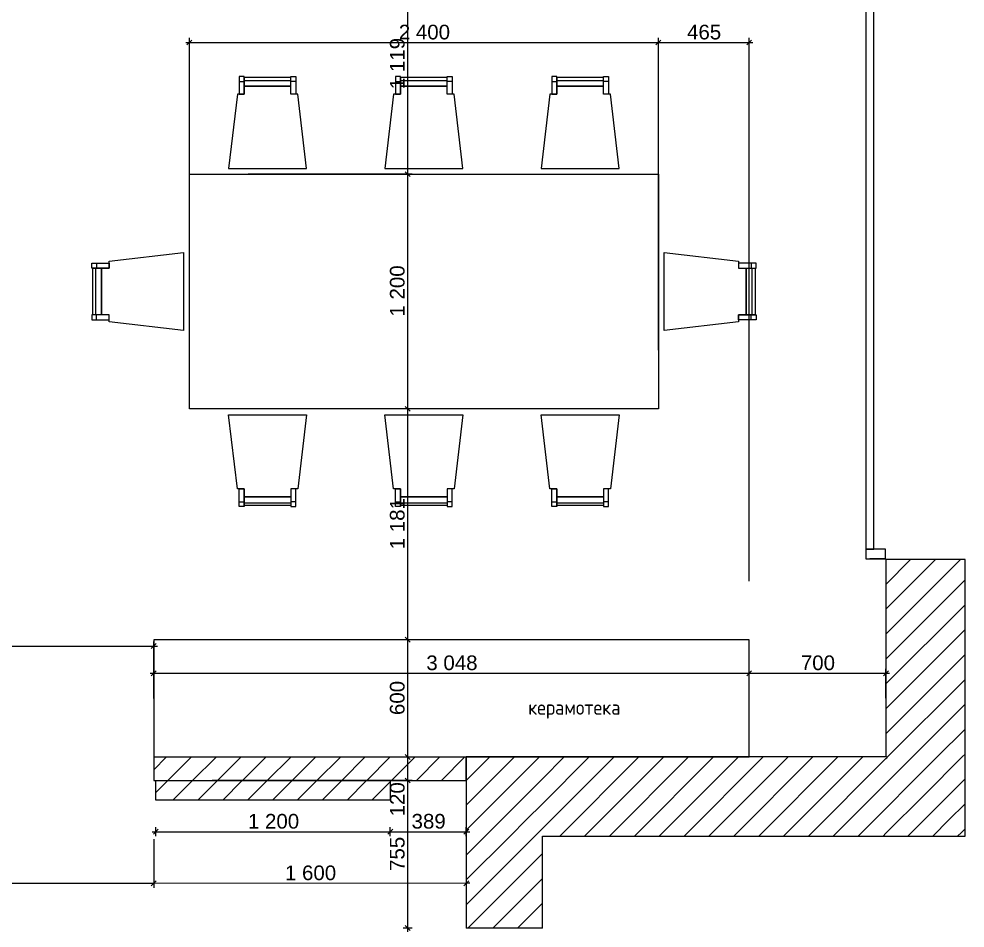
# Model space of a CAD drawing. Header units: millimetres. Extents: x 2336463 to 2579121, y 595385 to 778077.
# Drawn here: x 2408431 to 2413274, y 711370 to 716020 of the extents above; entities that cross this region are included whole.
import ezdxf

# ---------------------------------------------------------------- set-up
doc = ezdxf.new("R2010")
doc.units = ezdxf.units.MM
doc.header["$MEASUREMENT"] = 0
for name, color, linetype in [('+возводимые стены', 7, 'Continuous'), ('1 Планировка', 7, 'Continuous'), ('1 Планировка размеры', 7, 'Continuous'), ('сит план', 7, 'Continuous')]:
    doc.layers.add(name, color=color, linetype=linetype)
for name, color, linetype, lineweight in [('+возводимые стены_Ном._пера__1', 7, 'Continuous', 13), ('+возводимые стены_Ном._пера__101', 252, 'Continuous', 5), ('1 Планировка_Ном._пера__1', 7, 'Continuous', 13), ('Двери ARCHICAD_Ном._пера__1', 7, 'Continuous', 13), ('сит план_Ном._пера__1', 7, 'Continuous', 13)]:
    doc.layers.add(name, color=color, linetype=linetype, lineweight=lineweight)
for name, color, linetype, lineweight, true_color in [('+возводимые стены_Ном._пера__169', 7, 'Continuous', 5, 0x68b353), ('+возводимые стены_Ном._пера__242', 7, 'Continuous', 13, 0x1b55b5), ('+размер планировка_Ном._пера__242', 7, 'Continuous', 13, 0x1b55b5), ('1 Планировка размеры_Ном._пера__242', 7, 'Continuous', 13, 0x1b55b5), ('Интерьер - Мебель_Ном._пера__62', 7, 'Continuous', 25, 0xaaaaaa), ('сит план_Ном._пера__87', 7, 'Continuous', 20, 0x6a6a6a)]:
    doc.layers.add(name, color=color, linetype=linetype, lineweight=lineweight, true_color=true_color)
doc.styles.add('СГЕНЕРИР_СТИЛЬ_1', font='arial.ttf')
doc.styles.add('СГЕНЕРИР_СТИЛЬ_4', font='isocp.shx')
doc.dimstyles.new('СГЕНЕРИР_СТИЛЬ__1', dxfattribs={"dimtxt": 75, "dimasz": 23.75, "dimexe": 0.18, "dimexo": 300, "dimgap": 0, "dimtad": 1, "dimtih": 1, "dimtoh": 1, "dimdec": 0, "dimzin": 0, "dimdsep": 46, "dimtxsty": 'СГЕНЕРИР_СТИЛЬ_1', "dimblk": 'ARROWHEAD_6', "dimblk1": 'ARROWHEAD_6', "dimblk2": 'ARROWHEAD_6', "dimcen": 0.09, "dimclrd": 256, "dimclre": 256, "dimclrt": 256, "dimazin": 0, "dimtfac": 1, "dimtdec": 4, "dimtmove": 0, "dimatfit": 3, "dimfxl": 0, "dimtolj": 1, "dimtzin": 0, "dimarcsym": 0})
doc.dimstyles.new('СГЕНЕРИР_СТИЛЬ__2', dxfattribs={"dimtxt": 75, "dimasz": 23.75, "dimexe": 0.18, "dimexo": 300, "dimgap": 0, "dimtad": 1, "dimdec": 0, "dimzin": 0, "dimdsep": 46, "dimtxsty": 'СГЕНЕРИР_СТИЛЬ_1', "dimblk": 'ARROWHEAD_6', "dimblk1": 'ARROWHEAD_6', "dimblk2": 'ARROWHEAD_6', "dimcen": 0.09, "dimclrd": 256, "dimclre": 256, "dimclrt": 256, "dimazin": 0, "dimtfac": 1, "dimtdec": 4, "dimtmove": 0, "dimatfit": 3, "dimfxl": 0, "dimtolj": 1, "dimtzin": 0, "dimarcsym": 0})
pattern_1 = [(45, (2086872.015, 585813.69), (-63.639609, 63.639609), [])]

# ---------------------------------------------------------------- blocks, each defined once
blk = doc.blocks.new('Перекрытие_184', base_point=(2409121, 712844.9))
at = {"layer": '1 Планировка_Ном._пера__1', "color": 7, "linetype": 'Continuous', "lineweight": 13, "flags": 128}
blk.add_lwpolyline([(2409121, 712844.9), (2409121, 712245.3), (2412168.6, 712245.3), (2412168.6, 712844.9)], close=True, dxfattribs=at)
blk = doc.blocks.new('Стена_994', base_point=(2411111, 711370.1))
at = {"layer": 'сит план_Ном._пера__87', "linetype": 'Continuous', "lineweight": 20, "true_color": 0x6a6a6a}
h = blk.add_hatch(dxfattribs=at)
h.set_pattern_fill('Блоки_Бетонные_Эффективные', color=251, style=0, pattern_type=2)
h.set_pattern_definition(pattern_1)
h.paths.add_polyline_path([(2410721, 711840.1), (2410721, 711370.1), (2411111, 711370.1), (2411111, 711840.1)])
at = {"layer": 'сит план_Ном._пера__1', "color": 7, "linetype": 'Continuous', "lineweight": 13, "flags": 128}
for points in [[(2410721, 711840.1), (2410721, 711370.1)], [(2411111, 711370.1), (2411111, 711840.1)], [(2411111, 711370.1), (2410721, 711370.1)]]:
    blk.add_lwpolyline(points, dxfattribs=at)
blk = doc.blocks.new('Стена_995', base_point=(2411111, 711840.1))
at = {"layer": 'сит план_Ном._пера__87', "linetype": 'Continuous', "lineweight": 20, "true_color": 0x6a6a6a}
h = blk.add_hatch(dxfattribs=at)
h.set_pattern_fill('Блоки_Бетонные_Эффективные', color=251, style=0, pattern_type=2)
h.set_pattern_definition(pattern_1)
h.paths.add_polyline_path([(2410721, 711840.1), (2411111, 711840.1), (2410721, 712245.1)])
h = blk.add_hatch(dxfattribs=at)
h.set_pattern_fill('Блоки_Бетонные_Эффективные', color=251, style=0, pattern_type=2)
h.set_pattern_definition(pattern_1)
h.paths.add_polyline_path([(2410721, 712245.1), (2411111, 711840.1), (2411111, 712245.1)])
h = blk.add_hatch(dxfattribs=at)
h.set_pattern_fill('Блоки_Бетонные_Эффективные', color=251, style=0, pattern_type=2)
h.set_pattern_definition(pattern_1)
h.paths.add_polyline_path([(2412869, 712245.1), (2411111, 712245.1), (2411111, 711840.1), (2412869, 711840.1)])
h = blk.add_hatch(dxfattribs=at)
h.set_pattern_fill('Блоки_Бетонные_Эффективные', color=251, style=0, pattern_type=2)
h.set_pattern_definition(pattern_1)
h.paths.add_polyline_path([(2412869, 712245.1), (2413274, 711840.1), (2413274, 712245.1)])
h = blk.add_hatch(dxfattribs=at)
h.set_pattern_fill('Блоки_Бетонные_Эффективные', color=251, style=0, pattern_type=2)
h.set_pattern_definition(pattern_1)
h.paths.add_polyline_path([(2412869, 711840.1), (2413274, 711840.1), (2412869, 712245.1)])
at = {"layer": 'сит план_Ном._пера__1', "color": 7, "linetype": 'Continuous', "lineweight": 13, "flags": 128}
for points in [[(2410721, 712245.1), (2410721, 711840.1)], [(2412869, 712245.1), (2410721, 712245.1)], [(2413274, 711840.1), (2413274, 712245.1)], [(2411111, 711840.1), (2413274, 711840.1)]]:
    blk.add_lwpolyline(points, dxfattribs=at)
blk = doc.blocks.new('Стена_996', base_point=(2413274, 711840.1))
at = {"layer": 'сит план_Ном._пера__87', "linetype": 'Continuous', "lineweight": 20, "true_color": 0x6a6a6a}
h = blk.add_hatch(dxfattribs=at)
h.set_pattern_fill('Блоки_Бетонные_Эффективные', color=251, style=0, pattern_type=2)
h.set_pattern_definition(pattern_1)
h.paths.add_polyline_path([(2413274, 712245.1), (2413274, 713254.3), (2412869, 713254.3), (2412869, 712245.1)])
at = {"layer": 'сит план_Ном._пера__1', "color": 7, "linetype": 'Continuous', "lineweight": 13, "flags": 128}
for points in [[(2413274, 713254.3), (2412869, 713254.3)], [(2412869, 713254.3), (2412869, 712245.1)], [(2413274, 712245.1), (2413274, 713254.3)]]:
    blk.add_lwpolyline(points, dxfattribs=at)
blk = doc.blocks.new('Ворота Гаражные Раздвижные Вертикальные 25_2')
at = {"layer": 'Двери ARCHICAD_Ном._пера__1', "color": 7, "linetype": 'Continuous', "lineweight": 13}
for p, q in [((-1707.5, 0), (-1757.5, 0)), ((-1757.5, 0), (-1757.5, -100)), ((1707.5, 0), (-1707.5, 0)), ((-1707.5, 0), (-1707.5, -40)), ((-1707.5, -100), (-1707.5, 0)), ((1707.5, -40), (1707.5, 0)), ((1757.5, 0), (1707.5, 0)), ((1707.5, 0), (1707.5, -100)), ((1757.5, -100), (1757.5, 0)), ((-1757.5, -100), (-1757.5, -20)), ((-1757.5, -100), (-1757.5, -20)), ((-1707.5, -40), (1707.5, -40)), ((1757.5, -100), (1757.5, -20)), ((1757.5, -100), (1757.5, -20)), ((-1757.5, -100), (-1707.5, -100)), ((1707.5, -100), (1757.5, -100))]:
    blk.add_line(p, q, dxfattribs=at)
blk = doc.blocks.new('Стена_997', base_point=(2412866.4, 713257.9))
at = {"layer": 'сит план_Ном._пера__1', "color": 7, "linetype": 'Continuous', "lineweight": 13}
for p, q in [((2412866.4, 716772.9), (2412786.4, 716772.9)), ((2412866.4, 713257.9), (2412786.4, 713257.9))]:
    blk.add_line(p, q, dxfattribs=at)
at = {"layer": 'Двери ARCHICAD_Ном._пера__1', "color": 7, "linetype": 'Continuous', "lineweight": 13, "zscale": 1000, "rotation": 90}
blk.add_blockref('Ворота Гаражные Раздвижные Вертикальные 25_2', (2412766.4, 715015.4), dxfattribs=at)
blk = doc.blocks.new('Стена_999', base_point=(2410721, 712245.1))
at = {"layer": '+возводимые стены_Ном._пера__169', "linetype": 'Continuous', "lineweight": 5, "true_color": 0x68b353}
h = blk.add_hatch(dxfattribs=at)
h.set_pattern_fill('Блоки_Бетонные_Эффективные', color=85, style=0, pattern_type=2)
h.set_pattern_definition(pattern_1)
h.paths.add_polyline_path([(2410721, 712245.1), (2409121, 712244.7), (2409121, 712124.7), (2410721, 712125.1)])
at = {"layer": '+возводимые стены_Ном._пера__101', "color": 252, "linetype": 'Continuous', "lineweight": 5, "flags": 128}
for points in [[(2410721, 712245.1), (2409121, 712244.7)], [(2409121, 712244.7), (2409121, 712124.7)], [(2410721, 712125.1), (2410721, 712245.1)], [(2409121, 712124.7), (2410721, 712125.1)]]:
    blk.add_lwpolyline(points, dxfattribs=at)
blk = doc.blocks.new('Обеденная Группа с Прямоугольным Столом 25')
at = {"layer": 'Интерьер - Мебель_Ном._пера__62', "color": 253, "linetype": 'Continuous', "lineweight": 25, "true_color": 0xaaaaaa}
for p, q in [((-944.7, 1075), (-919.7, 1075)), ((-919.7, 1080), (-680.3, 1080)), ((-655.3, 1075), (-680.3, 1075)), ((-144.7, 1075), (-119.7, 1075)), ((-119.7, 1080), (119.7, 1080)), ((144.7, 1075), (119.7, 1075)), ((655.3, 1075), (680.3, 1075)), ((680.3, 1080), (919.7, 1080)), ((944.7, 1075), (919.7, 1075)), ((-1680, -119.7), (-1680, 119.7)), ((-1675, 144.7), (-1675, 119.7)), ((1675, 144.7), (1675, 119.7)), ((1680, 119.7), (1680, -119.7)), ((-1675, -144.7), (-1675, -119.7)), ((1675, -144.7), (1675, -119.7)), ((-944.7, -1075), (-919.7, -1075)), ((-919.7, -1080), (-680.3, -1080)), ((-655.3, -1075), (-680.3, -1075)), ((-144.7, -1075), (-119.7, -1075)), ((-119.7, -1080), (119.7, -1080)), ((144.7, -1075), (119.7, -1075)), ((655.3, -1075), (680.3, -1075)), ((680.3, -1080), (919.7, -1080)), ((944.7, -1075), (919.7, -1075))]:
    blk.add_line(p, q, dxfattribs=at)
at = {"layer": 'Интерьер - Мебель_Ном._пера__62', "color": 253, "linetype": 'Continuous', "lineweight": 25, "true_color": 0xaaaaaa, "flags": 128}
for points in [[(-944.7, 1010), (-919.7, 1010), (-919.7, 1100), (-944.7, 1100)], [(-919.7, 1050), (-680.3, 1050), (-680.3, 1095), (-919.7, 1095)], [(-655.3, 1010), (-680.3, 1010), (-680.3, 1100), (-655.3, 1100)], [(-144.7, 1010), (-119.7, 1010), (-119.7, 1100), (-144.7, 1100)], [(-119.7, 1050), (119.7, 1050), (119.7, 1095), (-119.7, 1095)], [(144.7, 1010), (119.7, 1010), (119.7, 1100), (144.7, 1100)], [(655.3, 1010), (680.3, 1010), (680.3, 1100), (655.3, 1100)], [(680.3, 1050), (919.7, 1050), (919.7, 1095), (680.3, 1095)], [(944.7, 1010), (919.7, 1010), (919.7, 1100), (944.7, 1100)], [(-1000, 630), (-600, 630), (-645.2, 1010), (-680.3, 1010), (-680.3, 1050), (-919.7, 1050), (-919.7, 1010), (-954.8, 1010)], [(-200, 630), (200, 630), (154.8, 1010), (119.7, 1010), (119.7, 1050), (-119.7, 1050), (-119.7, 1010), (-154.8, 1010)], [(600, 630), (1000, 630), (954.8, 1010), (919.7, 1010), (919.7, 1050), (680.3, 1050), (680.3, 1010), (645.2, 1010)], [(-1200, -600), (1200, -600), (1200, 600), (-1200, 600)], [(-1230, -200), (-1230, 200), (-1610, 154.8), (-1610, 119.7), (-1650, 119.7), (-1650, -119.7), (-1610, -119.7), (-1610, -154.8)], [(1230, 200), (1230, -200), (1610, -154.8), (1610, -119.7), (1650, -119.7), (1650, 119.7), (1610, 119.7), (1610, 154.8)], [(-1610, 144.7), (-1610, 119.7), (-1700, 119.7), (-1700, 144.7)], [(-1650, -119.7), (-1650, 119.7), (-1695, 119.7), (-1695, -119.7)], [(1610, 144.7), (1610, 119.7), (1700, 119.7), (1700, 144.7)], [(1650, 119.7), (1650, -119.7), (1695, -119.7), (1695, 119.7)], [(-1610, -144.7), (-1610, -119.7), (-1700, -119.7), (-1700, -144.7)], [(1610, -144.7), (1610, -119.7), (1700, -119.7), (1700, -144.7)], [(-1000, -630), (-600, -630), (-645.2, -1010), (-680.3, -1010), (-680.3, -1050), (-919.7, -1050), (-919.7, -1010), (-954.8, -1010)], [(-200, -630), (200, -630), (154.8, -1010), (119.7, -1010), (119.7, -1050), (-119.7, -1050), (-119.7, -1010), (-154.8, -1010)], [(600, -630), (1000, -630), (954.8, -1010), (919.7, -1010), (919.7, -1050), (680.3, -1050), (680.3, -1010), (645.2, -1010)], [(-944.7, -1010), (-919.7, -1010), (-919.7, -1100), (-944.7, -1100)], [(-655.3, -1010), (-680.3, -1010), (-680.3, -1100), (-655.3, -1100)], [(-144.7, -1010), (-119.7, -1010), (-119.7, -1100), (-144.7, -1100)], [(144.7, -1010), (119.7, -1010), (119.7, -1100), (144.7, -1100)], [(655.3, -1010), (680.3, -1010), (680.3, -1100), (655.3, -1100)], [(944.7, -1010), (919.7, -1010), (919.7, -1100), (944.7, -1100)], [(-919.7, -1050), (-680.3, -1050), (-680.3, -1095), (-919.7, -1095)], [(-119.7, -1050), (119.7, -1050), (119.7, -1095), (-119.7, -1095)], [(680.3, -1050), (919.7, -1050), (919.7, -1095), (680.3, -1095)]]:
    blk.add_lwpolyline(points, close=True, dxfattribs=at)
blk = doc.blocks.new('*D3691', base_point=(2086872, 585813.7))
at = {"layer": '1 Планировка размеры_Ном._пера__242', "color": 152, "linetype": 'Continuous', "lineweight": 13, "true_color": 0x1b55b5}
for p, q in [((2409285.2, 715899.1), (2409304, 715899.1)), ((2409316.5, 715911.6), (2409291.5, 715886.6)), ((2409304, 714325.7), (2409304, 715922.5))]:
    blk.add_line(p, q, dxfattribs=at)
blk = doc.blocks.new('ARROWHEAD_6')
at = {"color": 0, "linetype": 'Continuous', "lineweight": 0}
for p, q in [((0, 0), (-1, 0)), ((-0.5, -0.5), (0.5, 0.5))]:
    blk.add_line(p, q, dxfattribs=at)
blk = doc.blocks.new('*D3692', base_point=(2086872, 585813.7))
at = {"layer": '1 Планировка размеры_Ном._пера__242', "color": 152, "linetype": 'Continuous', "lineweight": 13, "true_color": 0x1b55b5}
for p, q in [((2409316.5, 715911.6), (2409291.5, 715886.6)), ((2409304, 714325.7), (2409304, 715922.5)), ((2409304, 715899.1), (2411704, 715899.1)), ((2411716.5, 715911.6), (2411691.5, 715886.6)), ((2411704, 714325.7), (2411704, 715922.5))]:
    blk.add_line(p, q, dxfattribs=at)
at = {"layer": '1 Планировка размеры_Ном._пера__242', "color": 152, "lineweight": 13, "true_color": 0x1b55b5, "insert": (2410375.7, 715914.1), "char_height": 75, "attachment_point": 7, "style": 'СГЕНЕРИР_СТИЛЬ_1'}
blk.add_mtext('\\A1;{\\pql;\\fArial|b0|i0|c204|p38;2\xa0400}', dxfattribs=at)
blk = doc.blocks.new('*D3693', base_point=(2086872, 585813.7))
at = {"layer": '1 Планировка размеры_Ном._пера__242', "color": 152, "linetype": 'Continuous', "lineweight": 13, "true_color": 0x1b55b5}
for p, q in [((2411716.5, 715911.6), (2411691.5, 715886.6)), ((2411704, 714325.7), (2411704, 715922.5)), ((2411704, 715899.1), (2412168.6, 715899.1)), ((2412156.1, 715886.6), (2412181.1, 715911.6)), ((2412168.6, 713144.9), (2412168.6, 715922.5)), ((2412168.6, 715899.1), (2412187.3, 715899.1))]:
    blk.add_line(p, q, dxfattribs=at)
at = {"layer": '1 Планировка размеры_Ном._пера__242', "color": 152, "lineweight": 13, "true_color": 0x1b55b5, "insert": (2411850.9, 715914.1), "char_height": 75, "attachment_point": 7, "style": 'СГЕНЕРИР_СТИЛЬ_1'}
blk.add_mtext('\\A1;{\\pql;\\fArial|b0|i0|c204|p38;465}', dxfattribs=at)
blk = doc.blocks.new('*D3694', base_point=(2086872, 585813.7))
at = {"layer": '1 Планировка размеры_Ном._пера__242', "color": 152, "linetype": 'Continuous', "lineweight": 13, "true_color": 0x1b55b5}
for p, q in [((2410444.5, 712124.7), (2409421, 712124.7)), ((2410408.6, 712137.2), (2410433.6, 712112.2)), ((2410421.1, 711370.1), (2410421.1, 712124.7)), ((2410444.5, 711370.1), (2410397.6, 711370.1)), ((2410408.6, 711382.6), (2410433.6, 711357.6)), ((2410421.1, 711351.3), (2410421.1, 711370.1))]:
    blk.add_line(p, q, dxfattribs=at)
at = {"layer": '1 Планировка размеры_Ном._пера__242', "color": 152, "lineweight": 13, "true_color": 0x1b55b5, "char_height": 75, "attachment_point": 7, "rotation": 90, "style": 'СГЕНЕРИР_СТИЛЬ_1'}
for s, insert in [('\\A1;{\\pql;\\fArial|b0|i0|c204|p38;120}', (2410406.1, 711941.4)), ('\\A1;{\\pql;\\fArial|b0|i0|c204|p38;755}', (2410406.1, 711662))]:
    blk.add_mtext(s, dxfattribs=dict(at, insert=insert))
blk = doc.blocks.new('*D3695', base_point=(2086872, 585813.7))
at = {"layer": '1 Планировка размеры_Ном._пера__242', "color": 152, "linetype": 'Continuous', "lineweight": 13, "true_color": 0x1b55b5}
for p, q in [((2410408.6, 712257.2), (2410433.6, 712232.2)), ((2410444.5, 712244.7), (2409421, 712244.7)), ((2410421.1, 712124.7), (2410421.1, 712244.7)), ((2410444.5, 712124.7), (2409421, 712124.7)), ((2410408.6, 712137.2), (2410433.6, 712112.2))]:
    blk.add_line(p, q, dxfattribs=at)
blk = doc.blocks.new('*D3696', base_point=(2086872, 585813.7))
at = {"layer": '1 Планировка размеры_Ном._пера__242', "color": 152, "linetype": 'Continuous', "lineweight": 13, "true_color": 0x1b55b5}
for p, q in [((2410444.5, 712844.9), (2409421, 712844.9)), ((2410408.6, 712857.4), (2410433.6, 712832.4)), ((2410421.1, 712244.7), (2410421.1, 712844.9)), ((2410408.6, 712257.2), (2410433.6, 712232.2)), ((2410444.5, 712244.7), (2409421, 712244.7))]:
    blk.add_line(p, q, dxfattribs=at)
at = {"layer": '1 Планировка размеры_Ном._пера__242', "color": 152, "lineweight": 13, "true_color": 0x1b55b5, "insert": (2410406.1, 712459.4), "char_height": 75, "attachment_point": 7, "rotation": 90, "style": 'СГЕНЕРИР_СТИЛЬ_1'}
blk.add_mtext('\\A1;{\\pql;\\fArial|b0|i0|c204|p38;600}', dxfattribs=at)
blk = doc.blocks.new('*D3697', base_point=(2086872, 585813.7))
at = {"layer": '1 Планировка размеры_Ном._пера__242', "color": 152, "linetype": 'Continuous', "lineweight": 13, "true_color": 0x1b55b5}
for p, q in [((2411404, 714025.7), (2410397.6, 714025.7)), ((2410408.6, 714038.2), (2410433.6, 714013.2)), ((2410421.1, 712844.9), (2410421.1, 714025.7)), ((2410444.5, 712844.9), (2409421, 712844.9)), ((2410408.6, 712857.4), (2410433.6, 712832.4))]:
    blk.add_line(p, q, dxfattribs=at)
at = {"layer": '1 Планировка размеры_Ном._пера__242', "color": 152, "lineweight": 13, "true_color": 0x1b55b5, "insert": (2410406.1, 713307.1), "char_height": 75, "attachment_point": 7, "rotation": 90, "style": 'СГЕНЕРИР_СТИЛЬ_1'}
blk.add_mtext('\\A1;{\\pql;\\fArial|b0|i0|c204|p38;1\xa0181}', dxfattribs=at)
blk = doc.blocks.new('*D3698', base_point=(2086872, 585813.7))
at = {"layer": '1 Планировка размеры_Ном._пера__242', "color": 152, "linetype": 'Continuous', "lineweight": 13, "true_color": 0x1b55b5}
for p, q in [((2411404, 714025.7), (2410397.6, 714025.7)), ((2410408.6, 714038.2), (2410433.6, 714013.2))]:
    blk.add_line(p, q, dxfattribs=at)
blk = doc.blocks.new('*D3699', base_point=(2086872, 585813.7))
at = {"layer": '1 Планировка размеры_Ном._пера__242', "color": 152, "linetype": 'Continuous', "lineweight": 13, "true_color": 0x1b55b5}
for p, q in [((2410444.5, 715225.7), (2409604, 715225.7)), ((2410408.6, 715238.2), (2410433.6, 715213.2)), ((2410421.1, 714025.7), (2410421.1, 715225.7)), ((2411404, 714025.7), (2410397.6, 714025.7)), ((2410408.6, 714038.2), (2410433.6, 714013.2))]:
    blk.add_line(p, q, dxfattribs=at)
at = {"layer": '1 Планировка размеры_Ном._пера__242', "color": 152, "lineweight": 13, "true_color": 0x1b55b5, "insert": (2410406.1, 714497.4), "char_height": 75, "attachment_point": 7, "rotation": 90, "style": 'СГЕНЕРИР_СТИЛЬ_1'}
blk.add_mtext('\\A1;{\\pql;\\fArial|b0|i0|c204|p38;1\xa0200}', dxfattribs=at)
blk = doc.blocks.new('*D3700', base_point=(2086872, 585813.7))
at = {"layer": '1 Планировка размеры_Ном._пера__242', "color": 152, "linetype": 'Continuous', "lineweight": 13, "true_color": 0x1b55b5}
for p, q in [((2410444.5, 716344.2), (2410065.4, 716344.2)), ((2410408.6, 716356.7), (2410433.6, 716331.7)), ((2410421.1, 715225.7), (2410421.1, 716344.2)), ((2410444.5, 715225.7), (2409604, 715225.7)), ((2410408.6, 715238.2), (2410433.6, 715213.2))]:
    blk.add_line(p, q, dxfattribs=at)
at = {"layer": '1 Планировка размеры_Ном._пера__242', "color": 152, "lineweight": 13, "true_color": 0x1b55b5, "insert": (2410406.1, 715660.5), "char_height": 75, "attachment_point": 7, "rotation": 90, "style": 'СГЕНЕРИР_СТИЛЬ_1'}
blk.add_mtext('\\A1;{\\pql;\\fArial|b0|i0|c204|p38;1\xa0119}', dxfattribs=at)
blk = doc.blocks.new('*D3898', base_point=(2086872, 585813.7))
at = {"layer": '1 Планировка размеры_Ном._пера__242', "color": 152, "linetype": 'Continuous', "lineweight": 13, "true_color": 0x1b55b5}
for p, q in [((2409121, 712649.8), (2409121, 712696.7)), ((2412168.6, 712649.8), (2412168.6, 712696.7)), ((2409102.3, 712673.2), (2409121, 712673.2)), ((2409133.5, 712685.7), (2409108.5, 712660.7)), ((2409121, 712673.2), (2412168.6, 712673.2)), ((2412181.1, 712685.7), (2412156.1, 712660.7))]:
    blk.add_line(p, q, dxfattribs=at)
at = {"layer": '1 Планировка размеры_Ном._пера__242', "color": 152, "lineweight": 13, "true_color": 0x1b55b5, "insert": (2410516.5, 712688.2), "char_height": 75, "attachment_point": 7, "style": 'СГЕНЕРИР_СТИЛЬ_1'}
blk.add_mtext('\\A1;{\\pql;\\fArial|b0|i0|c204|p38;3\xa0048}', dxfattribs=at)
blk = doc.blocks.new('*D3899', base_point=(2086872, 585813.7))
at = {"layer": '1 Планировка размеры_Ном._пера__242', "color": 152, "linetype": 'Continuous', "lineweight": 13, "true_color": 0x1b55b5}
for p, q in [((2412168.6, 712649.8), (2412168.6, 712696.7)), ((2412869, 712545.1), (2412869, 712696.7)), ((2412181.1, 712685.7), (2412156.1, 712660.7)), ((2412168.6, 712673.2), (2412869, 712673.2)), ((2412856.5, 712660.7), (2412881.5, 712685.7)), ((2412869, 712673.2), (2412887.7, 712673.2))]:
    blk.add_line(p, q, dxfattribs=at)
at = {"layer": '1 Планировка размеры_Ном._пера__242', "color": 152, "lineweight": 13, "true_color": 0x1b55b5, "insert": (2412433.4, 712688.2), "char_height": 75, "attachment_point": 7, "style": 'СГЕНЕРИР_СТИЛЬ_1'}
blk.add_mtext('\\A1;{\\pql;\\fArial|b0|i0|c204|p38;700}', dxfattribs=at)
blk = doc.blocks.new('*D3900', base_point=(2086872, 585813.7))
at = {"layer": '1 Планировка размеры_Ном._пера__242', "color": 152, "linetype": 'Continuous', "lineweight": 13, "true_color": 0x1b55b5}
for p, q in [((2410721.1, 711825.1), (2410721.2, 711575.7)), ((2409108.7, 711586.2), (2409133.7, 711611.2)), ((2410721.2, 711599.1), (2409121.2, 711598.7)), ((2410708.7, 711586.6), (2410733.7, 711611.6)), ((2410739.9, 711599.1), (2410721.2, 711599.1))]:
    blk.add_line(p, q, dxfattribs=at)
at = {"layer": '1 Планировка размеры_Ном._пера__242', "color": 152, "lineweight": 13, "true_color": 0x1b55b5, "insert": (2409792.9, 711613.9), "char_height": 75, "attachment_point": 7, "rotation": 0.0157, "style": 'СГЕНЕРИР_СТИЛЬ_1'}
blk.add_mtext('\\A1;{\\pql;\\fArial|b0|i0|c204|p38;1\xa0600}', dxfattribs=at)
blk = doc.blocks.new('*D3901', base_point=(2086872, 585813.7))
at = {"layer": '1 Планировка размеры_Ном._пера__242', "color": 152, "linetype": 'Continuous', "lineweight": 13, "true_color": 0x1b55b5}
for p, q in [((2409121.1, 711824.7), (2409121.2, 711575.2)), ((2406075.8, 711597.9), (2406057.1, 711597.8)), ((2406088.3, 711610.4), (2406063.3, 711585.3)), ((2406075.8, 711621.3), (2406075.8, 711574.4)), ((2409121.2, 711598.7), (2406075.8, 711597.9)), ((2409108.7, 711586.2), (2409133.7, 711611.2)), ((2410721.2, 711599.1), (2409121.2, 711598.7))]:
    blk.add_line(p, q, dxfattribs=at)
at = {"layer": '1 Планировка размеры_Ном._пера__242', "color": 152, "lineweight": 13, "true_color": 0x1b55b5, "insert": (2407470.3, 711613.2), "char_height": 75, "attachment_point": 7, "rotation": 0.0157, "style": 'СГЕНЕРИР_СТИЛЬ_1'}
blk.add_mtext('\\A1;{\\pql;\\fArial|b0|i0|c204|p38;3\xa0045}', dxfattribs=at)
blk = doc.blocks.new('*D3902', base_point=(2086872, 585813.7))
at = {"layer": '1 Планировка размеры_Ном._пера__242', "color": 152, "linetype": 'Continuous', "lineweight": 13, "true_color": 0x1b55b5}
for p, q in [((2406798, 712812.4), (2406816.7, 712812.4)), ((2406829.2, 712824.9), (2406804.2, 712799.9)), ((2406816.7, 712788.9), (2406816.7, 712835.8)), ((2406816.7, 712812.4), (2409121, 712812.4)), ((2409108.5, 712799.9), (2409133.5, 712824.9)), ((2409121, 712544.7), (2409121, 712835.8)), ((2409121, 712812.4), (2409139.8, 712812.4))]:
    blk.add_line(p, q, dxfattribs=at)
at = {"layer": '1 Планировка размеры_Ном._пера__242', "color": 152, "lineweight": 13, "true_color": 0x1b55b5, "insert": (2407840.6, 712827.4), "char_height": 75, "attachment_point": 7, "style": 'СГЕНЕРИР_СТИЛЬ_1'}
blk.add_mtext('\\A1;{\\pql;\\fArial|b0|i0|c204|p38;2\xa0304}', dxfattribs=at)
blk = doc.blocks.new('*D3903', base_point=(2086872, 585813.7))
at = {"layer": '1 Планировка размеры_Ном._пера__242', "color": 152, "linetype": 'Continuous', "lineweight": 13, "true_color": 0x1b55b5}
for p, q in [((2409144.3, 711875.3), (2409119.3, 711850.3)), ((2409131.8, 711839.4), (2409131.8, 711886.3)), ((2410344.3, 711875.3), (2410319.3, 711850.3)), ((2410331.8, 711839.4), (2410331.8, 711886.3)), ((2409113, 711862.8), (2409131.8, 711862.8)), ((2409131.8, 711862.8), (2410331.8, 711862.8))]:
    blk.add_line(p, q, dxfattribs=at)
at = {"layer": '1 Планировка размеры_Ном._пера__242', "color": 152, "lineweight": 13, "true_color": 0x1b55b5, "insert": (2409603.5, 711877.8), "char_height": 75, "attachment_point": 7, "style": 'СГЕНЕРИР_СТИЛЬ_1'}
blk.add_mtext('\\A1;{\\pql;\\fArial|b0|i0|c204|p38;1\xa0200}', dxfattribs=at)
blk = doc.blocks.new('*D3904', base_point=(2086872, 585813.7))
at = {"layer": '1 Планировка размеры_Ном._пера__242', "color": 152, "linetype": 'Continuous', "lineweight": 13, "true_color": 0x1b55b5}
for p, q in [((2410344.3, 711875.3), (2410319.3, 711850.3)), ((2410331.8, 711839.4), (2410331.8, 711886.3)), ((2410708.5, 711850.3), (2410733.5, 711875.3)), ((2410721, 711839.4), (2410721, 711886.3)), ((2410331.8, 711862.8), (2410721, 711862.8)), ((2410721, 711862.8), (2410739.8, 711862.8))]:
    blk.add_line(p, q, dxfattribs=at)
at = {"layer": '1 Планировка размеры_Ном._пера__242', "color": 152, "lineweight": 13, "true_color": 0x1b55b5, "insert": (2410441, 711877.8), "char_height": 75, "attachment_point": 7, "style": 'СГЕНЕРИР_СТИЛЬ_1'}
blk.add_mtext('\\A1;{\\pql;\\fArial|b0|i0|c204|p38;389}', dxfattribs=at)

msp = doc.modelspace()

# ---------------------------------------------------------------- hatches: boundary and pattern name
at = {"layer": '+возводимые стены_Ном._пера__242', "linetype": 'Continuous', "lineweight": 13, "true_color": 0x1b55b5}
h = msp.add_hatch(dxfattribs=at)
h.set_pattern_fill('Блоки_Бетонные_Эффективные', color=152, style=0, pattern_type=2)
h.set_pattern_definition(pattern_1)
h.paths.add_polyline_path([(2409131.8, 712124.4), (2410331.8, 712124.4), (2410331.8, 712024), (2409131.8, 712024)])

# ---------------------------------------------------------------- linework, layer by layer
at = {"layer": '+возводимые стены_Ном._пера__1', "color": 7, "linetype": 'Continuous', "lineweight": 13, "flags": 128}
msp.add_lwpolyline([(2409131.8, 712124.4), (2410331.8, 712124.4), (2410331.8, 712024), (2409131.8, 712024)], close=True, dxfattribs=at)

# ---------------------------------------------------------------- block references
at = {"layer": '+возводимые стены', "color": 252, "lineweight": 5}
msp.add_blockref('Стена_999', (2410721, 712245.1), dxfattribs=at)
at = {"layer": '1 Планировка', "color": 7, "linetype": 'Continuous', "lineweight": 13}
msp.add_blockref('Перекрытие_184', (2409121, 712844.9), dxfattribs=at)
at = {"layer": 'Интерьер - Мебель_Ном._пера__62', "color": 253, "linetype": 'Continuous', "lineweight": 25, "true_color": 0xaaaaaa, "xscale": -1, "zscale": 1000, "rotation": 180}
msp.add_blockref('Обеденная Группа с Прямоугольным Столом 25', (2410504, 714625.7), dxfattribs=at)
at = {"layer": 'сит план', "color": 7, "lineweight": 13}
for name, p in [('Стена_997', (2412866.4, 713257.9)), ('Стена_996', (2413274, 711840.1)), ('Стена_995', (2411111, 711840.1)), ('Стена_994', (2411111, 711370.1))]:
    msp.add_blockref(name, p, dxfattribs=at)

# ---------------------------------------------------------------- texts
at = {"layer": '+размер планировка_Ном._пера__242', "color": 152, "linetype": 'Continuous', "lineweight": 13, "true_color": 0x1b55b5, "insert": (2411038, 712536.1), "char_height": 75, "attachment_point": 1, "style": 'СГЕНЕРИР_СТИЛЬ_4'}
msp.add_mtext('\\A1;{\\pql;\\Fisocp.shx;к\\Fisocp.shx;ерамотека}', dxfattribs=at)

# ---------------------------------------------------------------- dimensions: what is measured, and where the dimension line sits
at = {"layer": '1 Планировка размеры', "color": 152, "linetype": 'Continuous', "lineweight": 13, "true_color": 0x1b55b5}
for base, p1, p2, angle, dimstyle, picture, middle, turn in [((2410421.0669, 716344.2284), (2409303.9583, 715225.6516), (2409765.417, 716344.2284), 90, 'СГЕНЕРИР_СТИЛЬ__2', '*D3700', (2410368.5669, 715789.3065), 90), ((2410421.1, 715225.7), (2409304, 714025.7), (2409304, 715225.7), 90, 'СГЕНЕРИР_СТИЛЬ__2', '*D3699', (2410368.6, 714626.2), 90), ((2410421.1, 714025.7), (2409121, 712844.9), (2411704, 714025.7), 90, 'СГЕНЕРИР_СТИЛЬ__2', '*D3697', (2410368.6, 713435.9), 90), ((2410421.0668889, 714025.6515646), (2411703.9582806, 714025.6515646), (2409303.9582806, 714025.6515646), 90, 'СГЕНЕРИР_СТИЛЬ__2', '*D3698', (2410368.5668883, 714025.7826299), 90), ((2410421.1, 712844.9), (2409121, 712244.7), (2409121, 712844.9), 90, 'СГЕНЕРИР_СТИЛЬ__2', '*D3696', (2410368.6, 712545.2), 90), ((2410421.1, 712244.7), (2409121, 712124.7), (2409121, 712244.7), 90, 'СГЕНЕРИР_СТИЛЬ__2', '*D3695', (2410368.6, 712027.2), 90), ((2406075.8, 711597.9), (2409121, 712124.7), (2406075.8, 711620.7), 180.0157, 'СГЕНЕРИР_СТИЛЬ__1', '*D3901', (2407599.1, 711650.8), 0.0157), ((2409121.2, 711598.7), (2410721, 712125.1), (2409121, 712124.7), 180.0157, 'СГЕНЕРИР_СТИЛЬ__1', '*D3900', (2409921.8, 711651.4), 0.0157), ((2410421.1, 712124.7), (2410721, 711370.1), (2409121, 712124.7), 90, 'СГЕНЕРИР_СТИЛЬ__2', '*D3694', (2410368.6, 711747.8), 90)]:
    dim = msp.add_linear_dim(base=base, p1=p1, p2=p2, angle=angle, dimstyle=dimstyle, dxfattribs=at)
    dim.commit()
    dim.dimension.update_dxf_attribs({"geometry": picture, "text_midpoint": middle, "dimtype": 160, "text_rotation": turn})
for base, p1, p2, picture, middle in [((2411704, 715899.1), (2409304, 715225.7), (2411704, 714025.7), '*D3692', (2410504.6, 715951.6)), ((2412168.6, 715899.1), (2411704, 714025.7), (2412168.6, 712844.9), '*D3693', (2411936.6, 715951.6)), ((2409303.9582806, 715899.0507453), (2409303.9582806, 714025.6515646), (2409303.9582806, 715225.6515646), '*D3691', (2409304.0893459, 715951.5507459)), ((2409121, 712812.4), (2406816.7, 712596), (2409121, 712244.7), '*D3902', (2407969.5, 712864.9)), ((2412168.6, 712673.2), (2409121, 712844.9), (2412168.6, 712844.9), '*D3898', (2410645.4, 712725.7)), ((2412869, 712673.2), (2412168.6, 712844.9), (2412869, 712245.1), '*D3899', (2412519.2, 712725.7)), ((2410721, 711862.8), (2410331.8, 712024), (2410721, 712125.1), '*D3904', (2410526.8, 711915.3)), ((2410331.8, 711862.8), (2409131.8, 712024), (2410331.8, 712024), '*D3903', (2409732.4, 711915.3))]:
    dim = msp.add_linear_dim(base=base, p1=p1, p2=p2, dimstyle='СГЕНЕРИР_СТИЛЬ__1', dxfattribs=at)
    dim.commit()
    dim.dimension.update_dxf_attribs({"geometry": picture, "text_midpoint": middle, "dimtype": 160})

doc.saveas('drawing.dxf')
